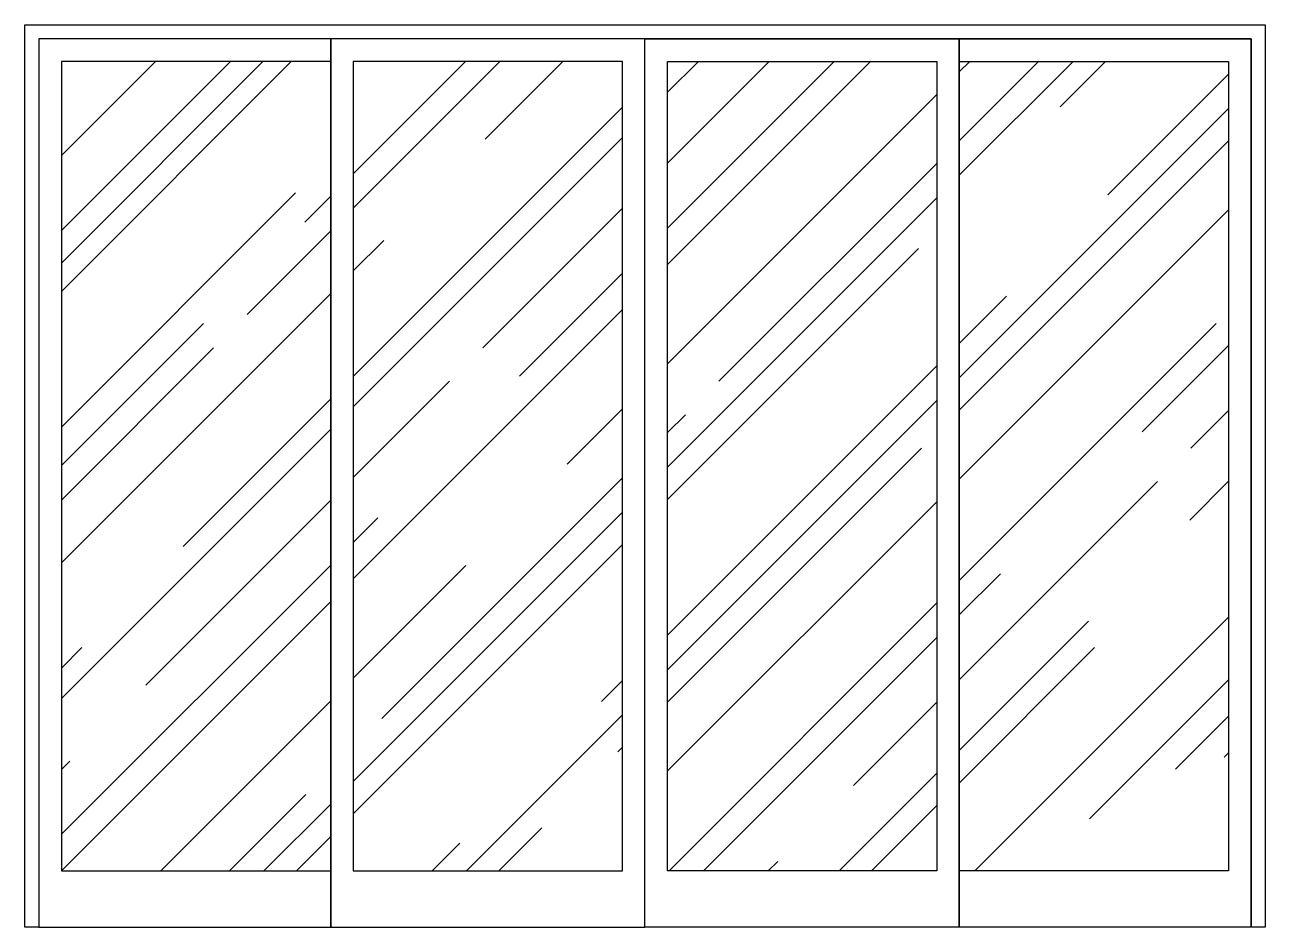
# Model space of a CAD drawing. Header units: millimetres. Extents: x 0 to 4400, y 0 to 3200.
import ezdxf

# ---------------------------------------------------------------- set-up
doc = ezdxf.new("R2010")
doc.units = ezdxf.units.MM
doc.header["$MEASUREMENT"] = 0
doc.layers.add('LH-HATCH', color=8, linetype='Continuous', lineweight=0)

msp = doc.modelspace()

# ---------------------------------------------------------------- hatches: boundary and pattern name
at = {"layer": 'LH-HATCH'}
h = msp.add_hatch(dxfattribs=at)
h.set_pattern_fill('KINHGUONG', color=256, scale=20, angle=45, pattern_type=2)
h.set_pattern_definition([(45, (130, 200), (431.05, 1149.473), [7620, -1016, 2540, -508]), (45, (428.14, 857.35), (-836.96, 118.54), [1524, -167.64, 3048, -381]), (45, (4.28, 684.93), (1627.222, 2108.564), [4064, -711.2, 2032, -508])])
h.paths.add_polyline_path([(1085, 3070), (130, 3070), (130, 200), (1085, 200)])
h.paths.add_polyline_path([(2120, 3070), (1165, 3070), (1165, 200), (2120, 200)])
h.paths.add_polyline_path([(2280, 3070), (3235, 3070), (3235, 200), (2280, 200)])
h.paths.add_polyline_path([(3315, 3070), (4270, 3070), (4270, 200), (3315, 200)])

# ---------------------------------------------------------------- linework, layer by layer
for points in [[(4400, 3200), (4400, 0), (4350, 0), (4350, 3150), (50, 3150), (50, 0), (0, 0), (0, 3200)], [(1085, 3150), (50, 3150), (50, 0), (1085, 0)], [(2200, 3150), (1085, 3150), (1085, 0), (2200, 0)], [(2200, 3150), (3315, 3150), (3315, 0), (2200, 0)], [(3315, 3150), (4350, 3150), (4350, 0), (3315, 0)], [(1085, 3070), (130, 3070), (130, 200), (1085, 200)], [(2120, 3070), (1165, 3070), (1165, 200), (2120, 200)], [(2280, 3070), (3235, 3070), (3235, 200), (2280, 200)], [(3315, 3070), (4270, 3070), (4270, 200), (3315, 200)]]:
    msp.add_lwpolyline(points, close=True)

doc.saveas('drawing.dxf')
